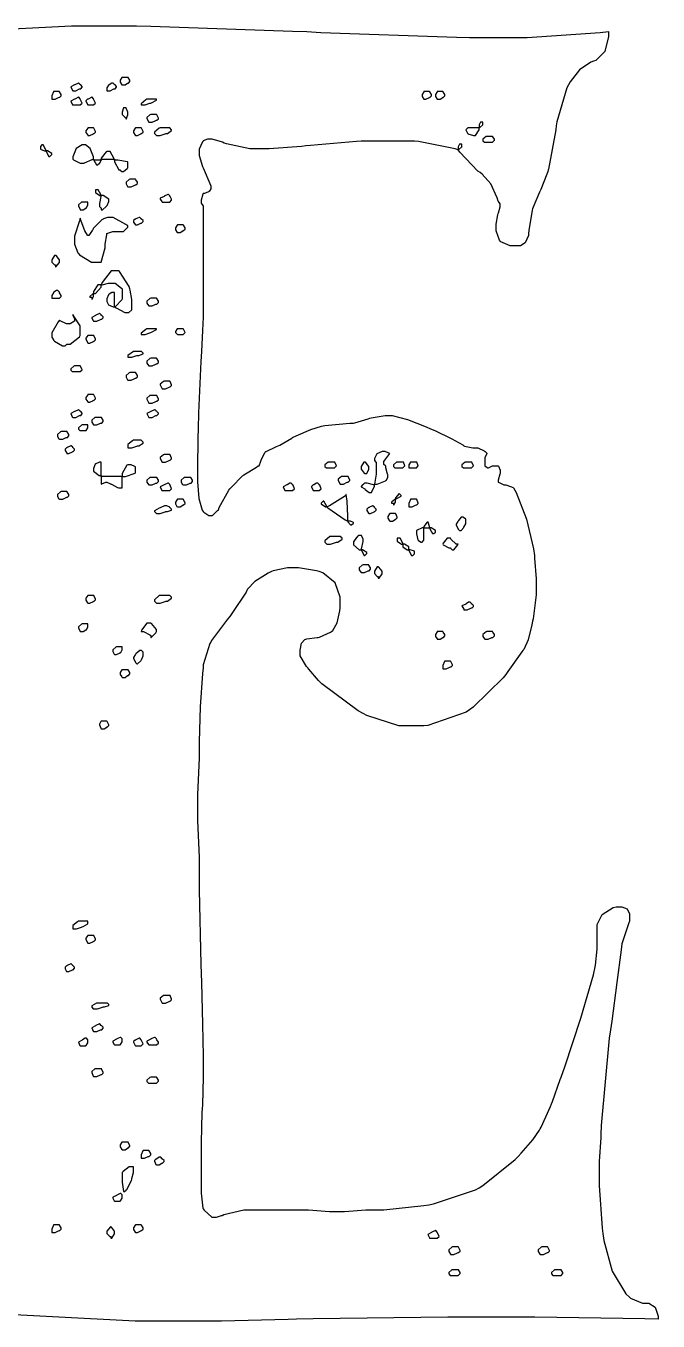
# Model space of a CAD drawing. Extents: x 85 to 277, y 22 to 328.
# Drawn here: x 222.46 to 245.89, y 40.25 to 88.23 of the extents above; entities that cross this region are included whole.
import ezdxf

# ---------------------------------------------------------------- set-up
doc = ezdxf.new("R2010")
doc.units = 0
doc.header["$MEASUREMENT"] = 0

msp = doc.modelspace()

# ---------------------------------------------------------------- linework, layer by layer
at = {"color": 7}
msp.add_lwpolyline([(220.743, 88.054), (224.149, 88.2304), (225.285, 88.2304), (226.554, 88.2304), (227.083, 88.222), (232.34, 88.036), (232.869, 88.0181), (233.389, 87.9919), (238.416, 87.8156), (238.901, 87.8057), (240.029, 87.8057), (241.034, 87.8057), (243.743, 87.9835), (244.052, 88.0181), (244.052, 87.836), (243.914, 87.2864), (243.584, 86.9516), (243.487, 86.9237), (243.389, 86.8895), (242.976, 86.6027), (242.631, 86.1579), (242.571, 86.0418), (242.509, 85.9374), (242.128, 84.6762), (242.112, 84.5263), (242.094, 84.376), (241.828, 82.9289), (241.793, 82.7966), (241.767, 82.7359), (241.538, 82.1711), (241.512, 82.127), (241.485, 82.0745), (241.256, 81.5178), (241.23, 81.4557), (241.22, 81.4035), (241.096, 80.6457), (241.088, 80.5395), (241.078, 80.4609), (240.964, 80.191), (240.792, 80.0806), (240.735, 80.0806), (240.524, 80.0806), (240.4, 80.0806), (240.056, 80.2308), (240.029, 80.2569), (240.003, 80.2929), (239.889, 80.6358), (239.889, 80.7501), (239.889, 80.8824), (239.95, 81.2271), (239.959, 81.2793), (239.968, 81.3072), (240.029, 81.5262), (240.029, 81.5979), (240.029, 81.6335), (239.968, 81.7301), (239.959, 81.7383), (239.923, 81.8624), (239.691, 82.375), (239.368, 82.7444), (239.29, 82.7966), (239.209, 82.8506), (238.538, 83.5561), (238.478, 83.6443), (238.504, 83.6538), (238.618, 83.753), (238.618, 83.7847), (238.618, 83.8549), (238.548, 83.8549), (238.53, 83.8549), (238.478, 83.7501), (238.478, 83.7145), (238.478, 83.6443), (238.362, 83.6799), (237.005, 83.9445), (236.854, 83.9611), (234.88, 83.9611), (234.703, 83.953), (233, 83.8027), (232.833, 83.7847), (232.665, 83.7681), (231.468, 83.6785), (231.069, 83.6785), (230.751, 83.6785), (229.895, 83.8563), (229.799, 83.8909), (229.737, 83.9184), (229.361, 84.0313), (229.235, 84.0313), (229.181, 84.0313), (229.031, 83.9706), (229.023, 83.9611), (228.995, 83.935), (228.883, 83.6634), (228.883, 83.5723), (228.883, 83.4238), (228.995, 83.027), (229.023, 82.973), (229.306, 82.3034), (229.306, 82.2332), (229.306, 82.1986), (229.243, 82.1009), (229.235, 82.091), (229.225, 82.0829), (229.073, 82.0208), (229.023, 82.0208), (229.013, 81.9947), (228.953, 81.7771), (228.953, 81.704), (228.953, 81.6695), (229.013, 81.5717), (229.023, 81.5619), (229.023, 77.6111), (229.023, 77.4457), (229.001, 76.9454), (228.961, 76.1739), (228.953, 75.9876), (228.943, 75.8031), (228.855, 73.8988), (228.847, 73.6946), (228.837, 73.502), (228.812, 72.034), (228.812, 71.5437), (228.812, 71.3384), (228.865, 70.7196), (228.987, 70.2924), (229.023, 70.2388), (229.049, 70.2123), (229.241, 70.0966), (229.306, 70.0966), (229.376, 70.0966), (229.561, 70.2744), (229.588, 70.309), (229.622, 70.3887), (229.975, 71.0325), (230.011, 71.0847), (230.072, 71.1468), (230.478, 71.5617), (230.504, 71.5779), (230.531, 71.5959), (230.998, 71.8866), (231.069, 71.9307), (231.096, 71.9307), (231.166, 72.1085), (231.176, 72.1431), (231.184, 72.179), (231.325, 72.4436), (231.352, 72.4598), (231.36, 72.4697), (231.749, 72.6556), (231.811, 72.6722), (231.871, 72.6997), (232.312, 72.9629), (232.34, 72.989), (232.472, 73.0511), (233.01, 73.2815), (233.407, 73.4053), (233.469, 73.4138), (233.529, 73.4233), (234.465, 73.5101), (234.597, 73.5182), (234.641, 73.5281), (235.143, 73.6783), (235.197, 73.6946), (235.249, 73.7126), (235.766, 73.8008), (235.938, 73.8008), (236.034, 73.7926), (236.604, 73.648), (237.295, 73.3792), (237.455, 73.3076), (237.614, 73.2374), (238.244, 72.9368), (238.646, 72.7082), (238.69, 72.6722), (238.716, 72.6641), (239.014, 72.602), (239.113, 72.602), (239.201, 72.602), (239.438, 72.4877), (239.466, 72.4598), (239.482, 72.4598), (239.536, 72.4076), (239.536, 72.3896), (239.536, 72.3896), (239.474, 72.2588), (239.466, 72.2492), (239.466, 71.9307), (239.474, 71.9226), (239.573, 71.8605), (239.606, 71.8605), (239.748, 71.9307), (239.959, 71.9307), (239.968, 71.9226), (240.029, 71.7709), (240.029, 71.7201), (240.029, 71.6499), (240.02, 71.6234), (239.959, 71.4043), (239.959, 71.3313), (239.968, 71.3232), (240.173, 71.2251), (240.242, 71.2251), (240.276, 71.217), (240.514, 71.1302), (240.524, 71.1207), (240.621, 70.9443), (241.004, 69.9615), (241.264, 68.8538), (241.3, 68.6153), (241.308, 68.5105), (241.37, 67.7429), (241.37, 67.4867), (241.37, 67.1615), (241.256, 66.27), (241.23, 66.1818), (241.202, 66.0411), (241.066, 65.49), (240.911, 65.1316), (240.877, 65.0875), (240.841, 65.0434), (240.312, 64.3117), (240.242, 64.2056), (240.144, 64.0828), (239.033, 62.9888), (238.901, 62.9006), (238.768, 62.8124), (237.357, 62.3108), (237.207, 62.3013), (236.714, 62.3013), (236.273, 62.3013), (235.09, 62.6801), (234.95, 62.7585), (234.774, 62.8565), (233.423, 63.8623), (233.327, 63.959), (233.3, 63.9865), (232.948, 64.3999), (232.904, 64.4521), (232.859, 64.5061), (232.621, 64.8903), (232.621, 65.0173), (232.621, 65.1055), (232.674, 65.3701), (232.797, 65.5024), (232.833, 65.5105), (232.868, 65.5204), (233.248, 65.5726), (233.292, 65.5807), (233.336, 65.5906), (233.741, 65.7669), (233.785, 65.7931), (233.83, 65.829), (233.996, 66.1155), (234.094, 66.5607), (234.104, 66.675), (234.104, 66.8874), (234.104, 67.0648), (233.914, 67.5968), (233.459, 67.9718), (233.327, 68.0159), (233.229, 68.0434), (232.562, 68.1563), (232.34, 68.1563), (232.146, 68.1563), (231.625, 68.0434), (231.563, 68.0159), (231.43, 67.9552), (230.945, 67.6508), (230.673, 67.364), (230.646, 67.3104), (230.619, 67.2578), (230.09, 66.464), (230.011, 66.3582), (229.931, 66.252), (229.592, 65.8153), (229.34, 65.4664), (229.306, 65.4043), (229.27, 65.3521), (229.031, 64.5583), (229.023, 64.4521), (228.995, 64.2415), (228.913, 63.0107), (228.883, 61.7114), (228.883, 61.2771), (228.873, 61.1106), (228.812, 59.7546), (228.812, 59.3027), (228.812, 58.7911), (228.873, 57.4241), (228.883, 57.2562), (228.883, 56.2254), (228.943, 53.4638), (228.953, 53.129), (228.961, 52.7939), (229.001, 51.2547), (229.023, 50.0683), (229.023, 49.6715), (229.023, 49.2841), (228.997, 48.2604), (228.989, 48.1182), (228.979, 47.9778), (228.953, 46.8672), (228.953, 46.4965), (228.953, 45.1915), (228.953, 44.9972), (229.013, 44.4419), (229.023, 44.414), (229.058, 44.3618), (229.348, 44.0972), (229.446, 44.0972), (229.517, 44.0972), (229.701, 44.1593), (229.729, 44.1674), (229.789, 44.2034), (230.537, 44.3798), (230.787, 44.3798), (232.833, 44.3798), (232.93, 44.3713), (233.703, 44.3096), (233.962, 44.3096), (234.261, 44.3096), (235.056, 44.3713), (235.162, 44.3798), (235.718, 44.3798), (237.198, 44.5301), (237.383, 44.5562), (237.568, 44.5918), (239.121, 45.121), (239.254, 45.1915), (239.386, 45.2713), (240.585, 46.24), (240.701, 46.3543), (240.815, 46.4785), (241.238, 46.9731), (241.485, 47.3258), (241.512, 47.3784), (241.547, 47.4405), (241.899, 48.2064), (241.935, 48.2946), (241.97, 48.3828), (242.261, 49.2044), (242.288, 49.2827), (242.429, 49.6715), (243.028, 51.4752), (243.487, 53.0849), (243.557, 53.3756), (243.566, 53.4377), (243.629, 54.0262), (243.629, 54.2216), (243.629, 54.821), (243.629, 54.9451), (243.809, 55.3159), (244.219, 55.572), (244.335, 55.5985), (244.475, 55.5985), (244.541, 55.5985), (244.744, 55.5198), (244.828, 55.3406), (244.828, 55.2799), (244.828, 55.0693), (244.792, 54.9727), (244.554, 54.2657), (244.545, 54.2216), (244.518, 54.011), (244.359, 52.7939), (244.166, 51.3652), (244.122, 51.0466), (244.078, 50.7298), (243.778, 47.5022), (243.769, 47.166), (243.76, 47.0517), (243.699, 46.1589), (243.699, 45.8611), (243.699, 45.2713), (243.812, 43.6922), (243.84, 43.4979), (243.874, 43.2333), (244.189, 42.1047), (244.695, 41.2584), (244.828, 41.1346), (244.828, 41.1346), (244.862, 41.1), (245.313, 40.9222), (245.463, 40.9222), (245.541, 40.9222), (245.78, 40.7681), (245.886, 40.4343), (245.886, 40.3229), (245.392, 40.3324), (241.317, 40.3931), (239.959, 40.3931), (238.089, 40.3931), (233.106, 40.3324), (232.481, 40.3229), (232.172, 40.3144), (229.704, 40.2526), (228.883, 40.2526), (226.501, 40.2526), (220.133, 40.579)], dxfattribs=at)
for points in [[(224.473, 86.0418), (224.473, 86.0598), (224.419, 86.1138), (224.403, 86.1138), (224.403, 86.1138), (224.269, 86.0517), (224.26, 86.0418), (224.12, 85.9716), (224.12, 85.9716), (224.181, 85.8407), (224.19, 85.8312), (224.26, 85.8312), (224.313, 85.8312), (224.445, 85.8933), (224.473, 85.9014), (224.489, 85.9014), (224.543, 85.955), (224.543, 85.9716), (224.543, 85.9896), (224.489, 86.0418), (224.473, 86.0418)], [(225.742, 86.0418), (225.742, 86.0598), (225.688, 86.1138), (225.672, 86.1138), (225.636, 86.1138), (225.539, 86.0517), (225.531, 86.0418), (225.521, 86.0337), (225.461, 85.9345), (225.461, 85.9014), (225.461, 85.8312), (225.531, 85.8312), (225.583, 85.8312), (225.716, 85.8933), (225.742, 85.9014), (225.76, 85.9014), (225.814, 85.955), (225.814, 85.9716), (225.814, 85.9896), (225.76, 86.0418), (225.742, 86.0418)], [(226.237, 86.3244), (226.024, 86.3244), (226.015, 86.3163), (225.954, 86.2171), (225.954, 86.184), (225.954, 86.1494), (226.015, 86.0517), (226.024, 86.0418), (226.095, 86.0418), (226.129, 86.0418), (226.227, 86.1053), (226.237, 86.1138), (226.253, 86.1138), (226.307, 86.1674), (226.307, 86.184), (226.307, 86.2196), (226.245, 86.3163), (226.237, 86.3244)], [(223.697, 85.7952), (223.485, 85.7952), (223.475, 85.7871), (223.415, 85.6354), (223.415, 85.5846), (223.415, 85.5126), (223.485, 85.5126), (223.537, 85.5126), (223.669, 85.5761), (223.697, 85.5846), (223.713, 85.5846), (223.767, 85.6382), (223.767, 85.6548), (223.767, 85.6904), (223.705, 85.7871), (223.697, 85.7952)], [(224.473, 85.5126), (224.473, 85.5306), (224.419, 85.5846), (224.403, 85.5846), (224.403, 85.5846), (224.269, 85.5225), (224.26, 85.5126), (224.12, 85.4424), (224.12, 85.4424), (224.181, 85.3115), (224.19, 85.302), (224.473, 85.302), (224.543, 85.3722), (224.543, 85.3722), (224.481, 85.4964), (224.473, 85.5126)], [(224.966, 85.5126), (224.966, 85.5306), (224.912, 85.5846), (224.896, 85.5846), (224.896, 85.5846), (224.764, 85.5225), (224.755, 85.5126), (224.737, 85.5126), (224.683, 85.4604), (224.683, 85.4424), (224.683, 85.4424), (224.746, 85.3115), (224.755, 85.302), (224.966, 85.302), (225.036, 85.3722), (225.036, 85.3722), (224.975, 85.4964), (224.966, 85.5126)], [(226.942, 85.5126), (226.906, 85.4865), (226.73, 85.3489), (226.73, 85.302), (226.8, 85.302), (226.871, 85.302), (227.055, 85.3641), (227.083, 85.3722), (227.117, 85.3817), (227.295, 85.4812), (227.295, 85.5126), (226.942, 85.5126)], [(237.419, 85.7952), (237.207, 85.7952), (237.198, 85.7871), (237.137, 85.688), (237.137, 85.6548), (237.137, 85.6202), (237.198, 85.5225), (237.207, 85.5126), (237.279, 85.5126), (237.279, 85.5126), (237.41, 85.5761), (237.419, 85.5846), (237.436, 85.5846), (237.49, 85.6382), (237.49, 85.6548), (237.49, 85.6904), (237.428, 85.7871), (237.419, 85.7952)], [(237.913, 85.7952), (237.702, 85.7952), (237.692, 85.7871), (237.632, 85.688), (237.632, 85.6548), (237.632, 85.6202), (237.692, 85.5225), (237.702, 85.5126), (237.772, 85.5126), (237.807, 85.5126), (237.903, 85.5761), (237.913, 85.5846), (237.931, 85.5846), (237.985, 85.6382), (237.985, 85.6548), (237.985, 85.6904), (237.921, 85.7871), (237.913, 85.7952)], [(226.237, 84.9835), (226.237, 85.0374), (226.175, 85.1877), (226.167, 85.1958), (226.095, 85.1958), (226.077, 85.1958), (226.024, 85.0374), (226.024, 84.9835), (226.024, 84.9492), (226.131, 84.8431), (226.167, 84.8431), (226.167, 84.7729), (226.167, 84.7729), (226.237, 84.9313), (226.237, 84.9835)], [(227.013, 84.6667), (227.083, 84.6667), (227.135, 84.6667), (227.268, 84.7288), (227.295, 84.7369), (227.312, 84.7369), (227.365, 84.7908), (227.365, 84.8071), (227.365, 84.8071), (227.303, 84.9408), (227.295, 84.9492), (227.083, 84.9492), (227.055, 84.9408), (226.942, 84.8416), (226.942, 84.8071), (226.942, 84.8071), (226.995, 84.6762), (227.013, 84.6667)], [(224.966, 84.4543), (224.755, 84.4543), (224.746, 84.4462), (224.683, 84.347), (224.683, 84.3139), (224.683, 84.2793), (224.746, 84.183), (224.755, 84.1735), (224.826, 84.1735), (224.826, 84.1735), (224.957, 84.2352), (224.966, 84.2437), (224.983, 84.2437), (225.036, 84.2973), (225.036, 84.3139), (225.036, 84.3139), (224.975, 84.4381), (224.966, 84.4543)], [(226.73, 84.4543), (226.519, 84.4543), (226.509, 84.4462), (226.447, 84.347), (226.447, 84.3139), (226.447, 84.2793), (226.509, 84.183), (226.519, 84.1735), (226.59, 84.1735), (226.59, 84.1735), (226.72, 84.2352), (226.73, 84.2437), (226.746, 84.2437), (226.8, 84.2973), (226.8, 84.3139), (226.8, 84.3139), (226.738, 84.4381), (226.73, 84.4543)], [(227.788, 84.4543), (227.435, 84.4543), (227.4, 84.4462), (227.225, 84.2945), (227.225, 84.2437), (227.295, 84.1735), (227.365, 84.1735), (227.435, 84.1735), (227.62, 84.2352), (227.648, 84.2437), (227.7, 84.2437), (227.858, 84.3499), (227.858, 84.3841), (227.788, 84.4543)], [(239.254, 84.4543), (238.831, 84.4543), (238.76, 84.3841), (238.76, 84.3841), (238.821, 84.2532), (238.831, 84.2437), (238.839, 84.2352), (239.044, 84.1735), (239.113, 84.1735), (239.123, 84.1707), (239.254, 84.3841), (239.254, 84.4543), (239.28, 84.4642), (239.396, 84.5633), (239.396, 84.5965), (239.396, 84.6667), (239.324, 84.6667), (239.306, 84.6667), (239.254, 84.5619), (239.254, 84.5263), (239.254, 84.4543)], [(239.748, 84.1375), (239.536, 84.1375), (239.509, 84.1294), (239.396, 84.0299), (239.396, 83.9971), (239.396, 83.9791), (239.448, 83.9251), (239.466, 83.9251), (239.748, 83.9251), (239.819, 83.9971), (239.819, 84.0327), (239.757, 84.1209), (239.748, 84.1375)], [(223.202, 83.6083), (223.211, 83.5738), (223.31, 83.396), (223.344, 83.396), (223.415, 83.4679), (223.415, 83.5036), (223.255, 83.6083), (223.202, 83.6083), (223.193, 83.6443), (223.093, 83.8207), (223.062, 83.8207), (223.044, 83.8207), (222.992, 83.7667), (222.992, 83.7487), (222.992, 83.6785), (222.992, 83.662), (223.149, 83.6083), (223.202, 83.6083)], [(224.966, 83.2915), (224.957, 83.3797), (224.842, 83.6884), (224.67, 83.8207), (224.613, 83.8207), (224.54, 83.8207), (224.323, 83.6884), (224.198, 83.3797), (224.19, 83.2915), (224.225, 83.2651), (224.463, 83.1494), (224.543, 83.1494), (224.613, 83.1494), (224.622, 83.1592), (224.912, 83.2831), (224.966, 83.2915), (224.975, 83.257), (225.074, 83.0792), (225.108, 83.0792), (225.178, 83.1494), (225.195, 83.1494), (225.249, 83.257), (225.249, 83.2915), (225.742, 83.2915), (225.742, 83.1949), (225.901, 82.9028), (225.954, 82.9028), (225.954, 82.8862), (226.006, 82.8326), (226.024, 82.8326), (226.077, 82.8326), (226.209, 82.9469), (226.237, 82.973), (226.237, 83.1854), (226.227, 83.1949), (225.863, 83.2556), (225.742, 83.2556), (225.732, 83.3092), (225.581, 83.5723), (225.531, 83.5723), (225.461, 83.5723), (225.425, 83.5642), (225.249, 83.3328), (225.249, 83.2556), (224.966, 83.2556), (224.966, 83.2915)], [(226.519, 82.55), (226.307, 82.55), (226.279, 82.5419), (226.167, 82.4424), (226.167, 82.4096), (226.167, 82.375), (226.227, 82.2773), (226.237, 82.2674), (226.307, 82.2674), (226.359, 82.2674), (226.491, 82.3295), (226.519, 82.3376), (226.536, 82.3376), (226.59, 82.3916), (226.59, 82.4096), (226.59, 82.4452), (226.527, 82.5334), (226.519, 82.55)], [(225.249, 81.9506), (225.239, 81.9863), (225.14, 82.1612), (225.108, 82.1612), (225.036, 82.1612), (225.036, 82.091), (225.036, 82.0568), (225.195, 81.9506), (225.249, 81.9506), (225.239, 81.9161), (225.178, 81.6515), (225.178, 81.5619), (225.178, 81.5453), (225.231, 81.4917), (225.249, 81.4917), (225.249, 81.4215), (225.301, 81.4215), (225.433, 81.5358), (225.461, 81.5619), (225.469, 81.5717), (225.531, 81.7245), (225.531, 81.7742), (225.531, 81.8183), (225.319, 81.9506), (225.249, 81.9506)], [(224.755, 81.704), (224.543, 81.704), (224.516, 81.6956), (224.403, 81.5964), (224.403, 81.5619), (224.403, 81.5619), (224.463, 81.431), (224.473, 81.4215), (224.543, 81.4215), (224.578, 81.4215), (224.674, 81.4836), (224.683, 81.4917), (224.701, 81.4917), (224.755, 81.5979), (224.755, 81.6321), (224.755, 81.704)], [(227.506, 81.704), (227.788, 81.704), (227.858, 81.7742), (227.858, 81.8099), (227.797, 81.9065), (227.788, 81.9146), (227.788, 81.9326), (227.735, 81.9848), (227.718, 81.9848), (227.718, 81.9848), (227.586, 81.9245), (227.578, 81.9146), (227.435, 81.8444), (227.435, 81.8099), (227.488, 81.7217), (227.506, 81.704)], [(224.473, 81.1029), (224.437, 81.0147), (224.26, 80.4471), (224.26, 80.2569), (224.26, 80.1426), (224.375, 79.8255), (224.403, 79.798), (224.437, 79.7458), (224.886, 79.4812), (225.036, 79.4812), (225.249, 79.4812), (225.389, 80.0104), (225.389, 80.1426), (225.451, 80.487), (225.461, 80.5395), (225.487, 80.549), (225.677, 80.6097), (225.742, 80.6097), (226.024, 80.6097), (226.077, 80.6097), (226.237, 80.7695), (226.237, 80.8221), (226.165, 80.8757), (225.69, 81.1389), (225.531, 81.1389), (225.477, 81.1389), (225.327, 81.0782), (225.319, 81.0687), (225.275, 81.0426), (224.948, 80.724), (224.932, 80.6799), (224.914, 80.6457), (224.794, 80.4693), (224.755, 80.4693), (224.737, 80.4788), (224.639, 80.6415), (224.507, 80.9985), (224.473, 81.1029)], [(226.519, 80.8563), (226.59, 80.8563), (226.59, 80.8563), (226.72, 80.9184), (226.73, 80.9265), (226.746, 80.9265), (226.8, 80.9805), (226.8, 80.9985), (226.8, 81.0161), (226.746, 81.0687), (226.73, 81.0687), (226.73, 81.0867), (226.676, 81.1389), (226.66, 81.1389), (226.66, 81.1389), (226.527, 81.0782), (226.519, 81.0687), (226.501, 81.0687), (226.447, 81.0161), (226.447, 80.9985), (226.447, 80.9639), (226.501, 80.8743), (226.519, 80.8563)], [(228.283, 80.8563), (228.071, 80.8563), (228.061, 80.8482), (228.001, 80.7491), (228.001, 80.7159), (228.001, 80.6813), (228.061, 80.5836), (228.071, 80.5737), (228.141, 80.5737), (228.176, 80.5737), (228.273, 80.6372), (228.283, 80.6457), (228.299, 80.6457), (228.353, 80.6993), (228.353, 80.7159), (228.353, 80.7515), (228.291, 80.8482), (228.283, 80.8563)], [(223.697, 79.5154), (223.697, 79.5694), (223.581, 79.7197), (223.555, 79.7278), (223.519, 79.7278), (223.415, 79.5694), (223.415, 79.5154), (223.415, 79.4812), (223.519, 79.375), (223.555, 79.375), (223.555, 79.3048), (223.561, 79.302), (223.697, 79.4632), (223.697, 79.5154)], [(225.742, 77.8235), (225.804, 77.7889), (226.128, 77.6111), (226.237, 77.6111), (226.271, 77.6111), (226.377, 77.7173), (226.377, 77.7515), (226.377, 77.9639), (226.377, 78.0962), (226.315, 78.4408), (226.307, 78.4931), (226.279, 78.5731), (225.928, 79.1284), (225.884, 79.1626), (225.742, 79.1626), (225.618, 79.1626), (225.283, 78.7217), (225.249, 78.6335), (225.178, 78.6335), (225.124, 78.6335), (224.966, 78.3967), (224.966, 78.3167), (224.939, 78.3086), (224.826, 78.2091), (224.826, 78.1763), (224.896, 78.1763), (224.896, 78.1043), (224.912, 78.1043), (224.966, 78.2119), (224.966, 78.2465), (224.966, 78.3167), (225.036, 78.3167), (225.249, 78.5551), (225.249, 78.6335), (225.283, 78.6433), (225.521, 78.7054), (225.601, 78.7054), (225.742, 78.7054), (225.768, 78.697), (225.997, 78.511), (226.024, 78.4931), (226.024, 78.1043), (226.006, 78.0782), (225.776, 77.8411), (225.742, 77.8235), (225.742, 78.3527), (225.672, 78.3527), (225.636, 78.3527), (225.539, 78.2906), (225.531, 78.2807), (225.521, 78.2726), (225.461, 78.1209), (225.461, 78.0701), (225.461, 78.026), (225.521, 77.8937), (225.687, 77.8235), (225.742, 77.8235)], [(223.697, 78.3527), (223.697, 78.3703), (223.643, 78.4229), (223.625, 78.4229), (223.589, 78.4229), (223.493, 78.3622), (223.485, 78.3527), (223.475, 78.3442), (223.415, 78.2451), (223.415, 78.2105), (223.415, 78.1403), (223.697, 78.1403), (223.767, 78.2105), (223.767, 78.2465), (223.705, 78.3442), (223.697, 78.3527)], [(227.295, 78.1403), (227.083, 78.1403), (227.055, 78.1322), (226.942, 78.0327), (226.942, 77.9999), (226.942, 77.9653), (227.003, 77.8676), (227.013, 77.8577), (227.083, 77.8577), (227.135, 77.8577), (227.268, 77.9198), (227.295, 77.9279), (227.312, 77.9279), (227.365, 77.9819), (227.365, 77.9999), (227.365, 78.0355), (227.303, 78.1322), (227.295, 78.1403)], [(224.19, 77.5409), (224.198, 77.5148), (224.26, 77.3755), (224.26, 77.3285), (224.26, 77.2943), (224.102, 77.1881), (224.05, 77.1881), (223.962, 77.1881), (223.731, 77.3024), (223.697, 77.3285), (223.653, 77.2679), (223.415, 76.8643), (223.415, 76.7292), (223.415, 76.6946), (223.475, 76.5983), (223.485, 76.5888), (223.519, 76.5542), (223.81, 76.3764), (223.908, 76.3764), (223.978, 76.4466), (224.101, 76.4466), (224.437, 76.7126), (224.473, 76.7652), (224.473, 76.9758), (224.473, 77.1179), (224.234, 77.4802), (224.19, 77.5409)], [(224.966, 77.2943), (225.036, 77.2943), (225.089, 77.2943), (225.221, 77.3561), (225.249, 77.3645), (225.265, 77.3645), (225.319, 77.4181), (225.319, 77.4347), (225.319, 77.4527), (225.265, 77.5049), (225.249, 77.5049), (225.249, 77.5229), (225.195, 77.5751), (225.178, 77.5751), (225.178, 77.5751), (225.045, 77.5148), (225.036, 77.5049), (224.896, 77.4347), (224.896, 77.4001), (224.948, 77.312), (224.966, 77.2943)], [(224.966, 76.7652), (224.755, 76.7652), (224.746, 76.7567), (224.683, 76.6576), (224.683, 76.623), (224.683, 76.623), (224.746, 76.4921), (224.755, 76.4826), (224.826, 76.4826), (224.826, 76.4826), (224.957, 76.5447), (224.966, 76.5528), (224.983, 76.5528), (225.036, 76.6064), (225.036, 76.623), (225.036, 76.623), (224.975, 76.7567), (224.966, 76.7652)], [(226.942, 77.0117), (226.906, 76.9856), (226.73, 76.8463), (226.73, 76.7994), (226.8, 76.7994), (226.871, 76.7994), (227.055, 76.8615), (227.083, 76.8696), (227.117, 76.8794), (227.295, 76.9786), (227.295, 77.0117), (226.942, 77.0117)], [(228.283, 77.0117), (228.071, 77.0117), (228.061, 77.0033), (228.001, 76.9041), (228.001, 76.8696), (228.071, 76.7994), (228.283, 76.7994), (228.353, 76.8696), (228.353, 76.8696), (228.291, 76.9952), (228.283, 77.0117)], [(226.73, 76.164), (226.447, 76.164), (226.237, 76.0236), (226.237, 75.9534), (226.307, 75.9534), (226.377, 75.9534), (226.562, 76.0155), (226.59, 76.0236), (226.642, 76.0236), (226.8, 76.0772), (226.8, 76.0938), (226.8, 76.1118), (226.746, 76.164), (226.73, 76.164)], [(227.013, 75.6348), (227.083, 75.6348), (227.135, 75.6348), (227.268, 75.6984), (227.295, 75.7068), (227.312, 75.7068), (227.365, 75.7604), (227.365, 75.777), (227.365, 75.8126), (227.303, 75.9093), (227.295, 75.9174), (227.083, 75.9174), (227.055, 75.9093), (226.942, 75.8102), (226.942, 75.777), (226.942, 75.7424), (226.995, 75.6447), (227.013, 75.6348)], [(224.473, 75.6348), (224.26, 75.6348), (224.233, 75.6267), (224.12, 75.5276), (224.12, 75.4944), (224.12, 75.4779), (224.172, 75.4242), (224.19, 75.4242), (224.473, 75.4242), (224.543, 75.4944), (224.543, 75.4944), (224.481, 75.6267), (224.473, 75.6348)], [(226.237, 75.1057), (226.307, 75.1057), (226.359, 75.1057), (226.491, 75.1692), (226.519, 75.1777), (226.536, 75.1777), (226.59, 75.2313), (226.59, 75.2479), (226.59, 75.2835), (226.527, 75.3801), (226.519, 75.3883), (226.307, 75.3883), (226.279, 75.3801), (226.167, 75.281), (226.167, 75.2479), (226.167, 75.2133), (226.219, 75.1156), (226.237, 75.1057)], [(227.506, 74.7889), (227.578, 74.7889), (227.63, 74.7889), (227.761, 74.851), (227.788, 74.8591), (227.805, 74.8591), (227.858, 74.9131), (227.858, 74.9293), (227.858, 74.9293), (227.797, 75.063), (227.788, 75.0715), (227.578, 75.0715), (227.55, 75.063), (227.435, 74.9639), (227.435, 74.9293), (227.435, 74.9293), (227.488, 74.8069), (227.506, 74.7889)], [(224.966, 74.5765), (224.755, 74.5765), (224.746, 74.5684), (224.683, 74.4693), (224.683, 74.4361), (224.683, 74.4015), (224.746, 74.3052), (224.755, 74.2957), (224.826, 74.2957), (224.826, 74.2957), (224.957, 74.3574), (224.966, 74.3659), (224.983, 74.3659), (225.036, 74.4195), (225.036, 74.4361), (225.036, 74.4361), (224.975, 74.5684), (224.966, 74.5765)], [(227.013, 74.2597), (227.083, 74.2597), (227.135, 74.2597), (227.268, 74.3218), (227.295, 74.3299), (227.312, 74.3299), (227.365, 74.3839), (227.365, 74.4001), (227.365, 74.4001), (227.303, 74.5338), (227.295, 74.5423), (227.083, 74.5423), (227.055, 74.5338), (226.942, 74.4347), (226.942, 74.4001), (226.942, 74.4001), (226.995, 74.2777), (227.013, 74.2597)], [(224.19, 73.7306), (224.26, 73.7306), (224.313, 73.7306), (224.445, 73.7926), (224.473, 73.8008), (224.489, 73.8008), (224.543, 73.8547), (224.543, 73.871), (224.543, 73.889), (224.489, 73.9429), (224.473, 73.9429), (224.473, 73.9606), (224.419, 74.0131), (224.403, 74.0131), (224.403, 74.0131), (224.269, 73.9525), (224.26, 73.9429), (224.12, 73.871), (224.12, 73.871), (224.172, 73.7485), (224.19, 73.7306)], [(227.013, 73.7306), (227.083, 73.7306), (227.135, 73.7306), (227.268, 73.7926), (227.295, 73.8008), (227.312, 73.8008), (227.365, 73.8547), (227.365, 73.871), (227.365, 73.889), (227.312, 73.9429), (227.295, 73.9429), (227.295, 73.9606), (227.241, 74.0131), (227.225, 74.0131), (227.225, 74.0131), (227.091, 73.9525), (227.083, 73.9429), (226.942, 73.871), (226.942, 73.871), (226.995, 73.7485), (227.013, 73.7306)], [(224.755, 73.448), (224.543, 73.448), (224.516, 73.4399), (224.403, 73.3407), (224.403, 73.3076), (224.403, 73.291), (224.455, 73.2374), (224.473, 73.2374), (224.683, 73.2374), (224.692, 73.2469), (224.755, 73.346), (224.755, 73.3778), (224.755, 73.448)], [(225.249, 73.7306), (225.036, 73.7306), (225.01, 73.7224), (224.896, 73.623), (224.896, 73.5902), (224.896, 73.5556), (224.957, 73.4579), (224.966, 73.448), (225.036, 73.448), (225.089, 73.448), (225.221, 73.5101), (225.249, 73.5182), (225.265, 73.5182), (225.319, 73.5722), (225.319, 73.5902), (225.319, 73.6258), (225.257, 73.7224), (225.249, 73.7306)], [(223.697, 72.9188), (223.767, 72.9188), (223.82, 72.9188), (223.952, 72.9809), (223.978, 72.989), (223.996, 72.989), (224.05, 73.043), (224.05, 73.061), (224.05, 73.0966), (223.986, 73.1933), (223.978, 73.2014), (223.767, 73.2014), (223.74, 73.1933), (223.625, 73.0938), (223.625, 73.061), (223.625, 73.0264), (223.679, 72.9287), (223.697, 72.9188)], [(224.19, 72.602), (224.19, 72.62), (224.137, 72.6722), (224.12, 72.6722), (224.12, 72.6722), (223.986, 72.6115), (223.978, 72.602), (223.96, 72.602), (223.908, 72.5495), (223.908, 72.5318), (223.908, 72.4972), (223.968, 72.3995), (223.978, 72.3896), (224.05, 72.3896), (224.05, 72.3896), (224.181, 72.4517), (224.19, 72.4598), (224.207, 72.4598), (224.26, 72.5138), (224.26, 72.5318), (224.26, 72.5495), (224.207, 72.602), (224.19, 72.602)], [(226.237, 72.602), (226.307, 72.602), (226.377, 72.602), (226.562, 72.6641), (226.59, 72.6722), (226.642, 72.6722), (226.8, 72.7784), (226.8, 72.8126), (226.73, 72.8846), (226.447, 72.8846), (226.412, 72.8581), (226.237, 72.7191), (226.237, 72.6722), (226.237, 72.602)], [(235.938, 72.3896), (235.911, 72.3995), (235.771, 72.4598), (235.726, 72.4598), (235.658, 72.4598), (235.456, 72.3815), (235.373, 72.2037), (235.373, 72.1431), (235.373, 72.1265), (235.426, 72.0729), (235.443, 72.0729), (235.443, 71.7543), (235.443, 71.622), (235.381, 71.2611), (235.373, 71.2251), (235.337, 71.235), (235.099, 71.2971), (235.02, 71.2971), (235.002, 71.2971), (234.95, 71.2431), (234.95, 71.2251), (234.932, 71.2251), (234.88, 71.1729), (234.88, 71.1549), (235.02, 71.0847), (235.029, 71.0586), (235.181, 70.9443), (235.233, 70.9443), (235.267, 70.9443), (235.373, 71.1824), (235.373, 71.2611), (235.478, 71.2611), (235.786, 71.3754), (235.796, 71.4015), (235.814, 71.4015), (235.868, 71.5091), (235.868, 71.5437), (235.868, 71.6139), (235.858, 71.6234), (235.796, 71.8552), (235.796, 71.9307), (235.778, 71.9307), (235.726, 71.9847), (235.726, 72.0027), (235.726, 72.1004), (235.902, 72.3456), (235.938, 72.3896)], [(226.024, 71.5437), (226.147, 71.5437), (226.509, 71.658), (226.519, 71.6841), (226.519, 71.8965), (226.491, 71.906), (226.352, 71.9667), (226.307, 71.9667), (226.237, 71.9667), (226.201, 71.9586), (226.024, 71.6485), (226.024, 71.5437), (225.249, 71.5437), (225.249, 72.0729), (225.178, 72.0729), (225.178, 72.0729), (225.045, 72.0122), (225.036, 72.0027), (225.027, 71.9942), (224.966, 71.8414), (224.966, 71.7903), (224.966, 71.7381), (225.177, 71.5779), (225.249, 71.5779), (225.249, 71.2611), (225.275, 71.2706), (225.414, 71.3313), (225.461, 71.3313), (225.461, 71.3313), (225.592, 71.2706), (225.601, 71.2611), (225.627, 71.253), (225.856, 71.1302), (225.884, 71.1207), (226.024, 71.1207), (226.024, 71.5437)], [(227.506, 72.0729), (227.578, 72.0729), (227.63, 72.0729), (227.761, 72.1349), (227.788, 72.1431), (227.805, 72.1431), (227.858, 72.1967), (227.858, 72.2133), (227.858, 72.2133), (227.797, 72.347), (227.788, 72.3554), (227.578, 72.3554), (227.55, 72.347), (227.435, 72.2478), (227.435, 72.2133), (227.435, 72.2133), (227.488, 72.0824), (227.506, 72.0729)], [(233.892, 72.0729), (233.679, 72.0729), (233.653, 72.0644), (233.539, 71.9653), (233.539, 71.9307), (233.539, 71.9145), (233.591, 71.8605), (233.609, 71.8605), (233.892, 71.8605), (233.962, 71.9307), (233.962, 71.9307), (233.908, 72.0644), (233.892, 72.0729)], [(235.162, 71.8605), (235.162, 71.9145), (235.046, 72.0644), (235.02, 72.0729), (234.985, 72.0729), (234.88, 71.9145), (234.88, 71.8605), (234.88, 71.8083), (234.993, 71.6594), (235.02, 71.6499), (235.09, 71.6499), (235.09, 71.6499), (235.162, 71.8083), (235.162, 71.8605)], [(236.431, 72.0729), (236.221, 72.0729), (236.193, 72.0644), (236.079, 71.9653), (236.079, 71.9307), (236.079, 71.9145), (236.131, 71.8605), (236.149, 71.8605), (236.431, 71.8605), (236.502, 71.9307), (236.502, 71.9307), (236.448, 72.0644), (236.431, 72.0729)], [(236.926, 72.0729), (236.714, 72.0729), (236.704, 72.0644), (236.644, 71.9653), (236.644, 71.9307), (236.644, 71.8605), (236.926, 71.8605), (236.996, 71.9307), (236.996, 71.9307), (236.942, 72.0644), (236.926, 72.0729)], [(238.971, 72.0729), (238.76, 72.0729), (238.733, 72.0644), (238.618, 71.9653), (238.618, 71.9307), (238.618, 71.9145), (238.672, 71.8605), (238.69, 71.8605), (238.971, 71.8605), (239.043, 71.9307), (239.043, 71.9307), (238.979, 72.0644), (238.971, 72.0729)], [(227.013, 71.2251), (227.083, 71.2251), (227.135, 71.2251), (227.268, 71.2886), (227.295, 71.2971), (227.312, 71.2971), (227.365, 71.3507), (227.365, 71.3673), (227.365, 71.4029), (227.303, 71.4996), (227.295, 71.5077), (227.083, 71.5077), (227.055, 71.4996), (226.942, 71.4005), (226.942, 71.3673), (226.942, 71.3327), (226.995, 71.2431), (227.013, 71.2251)], [(228.283, 71.2251), (228.353, 71.2251), (228.406, 71.2251), (228.538, 71.2886), (228.564, 71.2971), (228.582, 71.2971), (228.636, 71.3507), (228.636, 71.3673), (228.636, 71.4029), (228.572, 71.4996), (228.564, 71.5077), (228.353, 71.5077), (228.326, 71.4996), (228.211, 71.4005), (228.211, 71.3673), (228.211, 71.3327), (228.265, 71.2431), (228.283, 71.2251)], [(234.385, 71.5437), (234.174, 71.5437), (234.147, 71.5352), (234.032, 71.4361), (234.032, 71.4015), (234.032, 71.4015), (234.094, 71.2706), (234.104, 71.2611), (234.174, 71.2611), (234.226, 71.2611), (234.359, 71.3232), (234.385, 71.3313), (234.403, 71.3313), (234.457, 71.3853), (234.457, 71.4015), (234.457, 71.4015), (234.403, 71.5352), (234.385, 71.5437)], [(227.506, 71.0145), (227.788, 71.0145), (227.858, 71.0847), (227.858, 71.0847), (227.797, 71.217), (227.788, 71.2251), (227.788, 71.2431), (227.735, 71.2971), (227.718, 71.2971), (227.718, 71.2971), (227.586, 71.235), (227.578, 71.2251), (227.435, 71.1549), (227.435, 71.1549), (227.488, 71.024), (227.506, 71.0145)], [(232.34, 71.2251), (232.34, 71.2431), (232.286, 71.2971), (232.268, 71.2971), (232.233, 71.2971), (232.136, 71.235), (232.128, 71.2251), (231.987, 71.1549), (231.987, 71.1549), (232.048, 71.024), (232.058, 71.0145), (232.34, 71.0145), (232.41, 71.0847), (232.41, 71.0847), (232.356, 71.217), (232.34, 71.2251)], [(233.327, 71.2251), (233.327, 71.2431), (233.273, 71.2971), (233.256, 71.2971), (233.221, 71.2971), (233.124, 71.235), (233.116, 71.2251), (233.098, 71.2251), (233.046, 71.1729), (233.046, 71.1549), (233.046, 71.1549), (233.106, 71.024), (233.116, 71.0145), (233.327, 71.0145), (233.398, 71.0847), (233.398, 71.0847), (233.345, 71.217), (233.327, 71.2251)], [(223.697, 70.696), (223.767, 70.696), (223.82, 70.696), (223.952, 70.7595), (223.978, 70.7679), (223.996, 70.7679), (224.05, 70.8215), (224.05, 70.8381), (224.05, 70.8738), (223.986, 70.9704), (223.978, 70.9785), (223.767, 70.9785), (223.74, 70.9704), (223.625, 70.8713), (223.625, 70.8381), (223.625, 70.8036), (223.679, 70.714), (223.697, 70.696)], [(228.071, 70.4152), (228.141, 70.4152), (228.176, 70.4152), (228.273, 70.4769), (228.283, 70.4854), (228.299, 70.4854), (228.353, 70.539), (228.353, 70.5556), (228.353, 70.5556), (228.291, 70.6878), (228.283, 70.696), (228.071, 70.696), (228.061, 70.6878), (228.001, 70.5887), (228.001, 70.5556), (228.001, 70.521), (228.053, 70.4247), (228.071, 70.4152)], [(233.609, 70.4152), (233.6, 70.4508), (233.5, 70.6258), (233.469, 70.6258), (233.398, 70.5556), (233.398, 70.521), (233.555, 70.4152), (233.609, 70.4152), (233.644, 70.3806), (234.287, 69.9396), (234.385, 69.886), (234.393, 69.8595), (234.492, 69.7438), (234.527, 69.7438), (234.597, 69.814), (234.597, 69.832), (234.491, 69.886), (234.457, 69.886), (234.385, 69.886), (234.385, 70.0733), (234.363, 70.6314), (234.326, 70.8723), (234.315, 70.8723), (234.297, 70.8283), (233.706, 70.4508), (233.609, 70.4152)], [(236.149, 70.696), (236.123, 70.6878), (236.008, 70.5887), (236.008, 70.5556), (236.079, 70.5556), (236.079, 70.4854), (236.095, 70.4854), (236.149, 70.5915), (236.149, 70.6258), (236.149, 70.696), (236.183, 70.7058), (236.361, 70.805), (236.361, 70.8381), (236.291, 70.9083), (236.284, 70.9126), (236.149, 70.7513), (236.149, 70.696)], [(236.926, 70.696), (236.714, 70.696), (236.704, 70.6878), (236.644, 70.5362), (236.644, 70.4854), (236.644, 70.4152), (236.714, 70.4152), (236.766, 70.4152), (236.898, 70.4769), (236.926, 70.4854), (236.942, 70.4854), (236.996, 70.539), (236.996, 70.5556), (236.996, 70.5556), (236.942, 70.6878), (236.926, 70.696)], [(227.295, 70.1668), (227.365, 70.1668), (227.435, 70.1668), (227.62, 70.2303), (227.648, 70.2388), (227.7, 70.2388), (227.858, 70.2924), (227.858, 70.309), (227.858, 70.327), (227.805, 70.3792), (227.788, 70.3792), (227.788, 70.3972), (227.682, 70.4494), (227.648, 70.4494), (227.594, 70.4494), (227.462, 70.3887), (227.435, 70.3792), (227.4, 70.3711), (227.225, 70.2716), (227.225, 70.2388), (227.295, 70.1668)], [(235.162, 70.1668), (235.233, 70.1668), (235.233, 70.1668), (235.363, 70.2303), (235.373, 70.2388), (235.39, 70.2388), (235.443, 70.2924), (235.443, 70.309), (235.443, 70.327), (235.39, 70.3792), (235.373, 70.3792), (235.373, 70.3972), (235.319, 70.4494), (235.303, 70.4494), (235.303, 70.4494), (235.17, 70.3887), (235.162, 70.3792), (235.144, 70.3792), (235.09, 70.327), (235.09, 70.309), (235.09, 70.2744), (235.152, 70.1848), (235.162, 70.1668)], [(236.149, 70.1668), (235.938, 70.1668), (235.928, 70.1587), (235.868, 70.0595), (235.868, 70.0264), (235.868, 69.9918), (235.928, 69.8955), (235.938, 69.886), (236.008, 69.886), (236.043, 69.886), (236.139, 69.9477), (236.149, 69.9562), (236.167, 69.9562), (236.221, 70.0098), (236.221, 70.0264), (236.221, 70.0264), (236.167, 70.1587), (236.149, 70.1668)], [(237.419, 69.6376), (237.419, 69.6916), (237.366, 69.85), (237.349, 69.85), (237.322, 69.8419), (237.207, 69.6888), (237.207, 69.6376), (237.137, 69.6376), (236.926, 69.5332), (236.926, 69.4972), (236.926, 69.4186), (236.987, 69.1981), (236.996, 69.1804), (237.005, 69.172), (237.104, 69.1085), (237.137, 69.1085), (237.207, 69.1804), (237.207, 69.6376), (237.419, 69.6376), (237.428, 69.6034), (237.527, 69.427), (237.56, 69.427), (237.578, 69.427), (237.632, 69.4806), (237.632, 69.4972), (237.632, 69.5332), (237.472, 69.6376), (237.419, 69.6376)], [(238.478, 69.886), (238.468, 69.8775), (238.408, 69.7784), (238.408, 69.7438), (238.408, 69.7438), (238.468, 69.6129), (238.478, 69.6034), (238.478, 69.5868), (238.53, 69.5332), (238.548, 69.5332), (238.583, 69.5332), (238.68, 69.6475), (238.69, 69.6736), (238.698, 69.6831), (238.76, 69.7826), (238.76, 69.814), (238.76, 69.9562), (238.75, 69.9657), (238.651, 70.0264), (238.618, 70.0264), (238.583, 70.0264), (238.486, 69.9121), (238.478, 69.886)], [(233.609, 69.0383), (233.679, 69.0383), (233.75, 69.0383), (233.934, 69.1003), (233.962, 69.1085), (234.014, 69.1085), (234.174, 69.2161), (234.174, 69.2506), (234.104, 69.3208), (233.751, 69.3208), (233.715, 69.3127), (233.539, 69.1596), (233.539, 69.1085), (233.609, 69.0383)], [(234.88, 68.8277), (234.888, 68.8633), (234.95, 69.1279), (234.95, 69.2146), (234.95, 69.2146), (234.888, 69.3484), (234.88, 69.3568), (234.81, 69.3568), (234.792, 69.3568), (234.738, 69.3028), (234.738, 69.2848), (234.712, 69.2767), (234.597, 69.125), (234.597, 69.0742), (234.597, 69.0136), (234.808, 68.8277), (234.88, 68.8277), (234.888, 68.7931), (234.987, 68.6153), (235.02, 68.6153), (235.09, 68.6855), (235.09, 68.7215), (234.932, 68.8277), (234.88, 68.8277)], [(236.644, 68.8277), (236.644, 68.8979), (236.644, 68.9335), (236.484, 69.0383), (236.431, 69.0383), (236.422, 69.0742), (236.323, 69.2506), (236.291, 69.2506), (236.221, 69.2506), (236.221, 69.1804), (236.221, 69.1459), (236.378, 69.0383), (236.431, 69.0383), (236.431, 68.9681), (236.431, 68.9335), (236.59, 68.8277), (236.644, 68.8277), (236.652, 68.7931), (236.751, 68.6153), (236.784, 68.6153), (236.801, 68.6153), (236.854, 68.6689), (236.854, 68.6855), (236.854, 68.7557), (236.854, 68.7737), (236.696, 68.8277), (236.644, 68.8277)], [(238.478, 69.0383), (238.406, 69.0383), (238.204, 69.2161), (238.195, 69.2506), (238.125, 69.2506), (238.071, 69.2506), (237.921, 69.0742), (237.913, 69.0383), (237.921, 69.0122), (238.126, 68.8979), (238.195, 68.8979), (238.195, 68.8813), (238.248, 68.8277), (238.265, 68.8277), (238.318, 68.8277), (238.468, 69.004), (238.478, 69.0383)], [(234.88, 67.9799), (234.95, 67.9799), (235.002, 67.9799), (235.135, 68.042), (235.162, 68.0501), (235.179, 68.0501), (235.233, 68.1041), (235.233, 68.1221), (235.233, 68.1577), (235.17, 68.2544), (235.162, 68.2625), (234.95, 68.2625), (234.922, 68.2544), (234.81, 68.1549), (234.81, 68.1221), (234.81, 68.0875), (234.87, 67.9898), (234.88, 67.9799)], [(235.373, 67.9799), (235.373, 67.9457), (235.479, 67.8395), (235.515, 67.8395), (235.515, 67.7693), (235.549, 67.7693), (235.656, 67.9277), (235.656, 67.9799), (235.656, 68.0339), (235.541, 68.1838), (235.515, 68.1923), (235.479, 68.1923), (235.373, 68.0339), (235.373, 67.9799)], [(224.755, 66.8514), (224.826, 66.8514), (224.826, 66.8514), (224.957, 66.9135), (224.966, 66.9216), (224.983, 66.9216), (225.036, 66.9756), (225.036, 66.9918), (225.036, 66.9918), (224.975, 67.1255), (224.966, 67.134), (224.755, 67.134), (224.746, 67.1255), (224.683, 67.0264), (224.683, 66.9918), (224.683, 66.9576), (224.737, 66.8609), (224.755, 66.8514)], [(227.295, 66.8514), (227.365, 66.8514), (227.435, 66.8514), (227.62, 66.9135), (227.648, 66.9216), (227.7, 66.9216), (227.858, 67.0292), (227.858, 67.0638), (227.788, 67.134), (227.435, 67.134), (227.4, 67.1255), (227.225, 66.9727), (227.225, 66.9216), (227.295, 66.8514)], [(238.69, 66.6048), (238.76, 66.6048), (238.813, 66.6048), (238.945, 66.6669), (238.971, 66.675), (238.989, 66.675), (239.043, 66.7286), (239.043, 66.7452), (239.043, 66.7632), (238.989, 66.8154), (238.971, 66.8154), (238.971, 66.8334), (238.917, 66.8874), (238.901, 66.8874), (238.865, 66.8874), (238.768, 66.8253), (238.76, 66.8154), (238.618, 66.7452), (238.618, 66.7452), (238.68, 66.6228), (238.69, 66.6048)], [(224.755, 66.0756), (224.543, 66.0756), (224.516, 66.0672), (224.403, 65.968), (224.403, 65.9335), (224.403, 65.9335), (224.463, 65.8026), (224.473, 65.7931), (224.543, 65.7931), (224.578, 65.7931), (224.674, 65.8551), (224.683, 65.8633), (224.701, 65.8633), (224.755, 65.9709), (224.755, 66.0054), (224.755, 66.0756)], [(227.295, 65.7931), (227.295, 65.8731), (227.117, 66.0936), (227.083, 66.1098), (227.013, 66.1098), (226.941, 66.1098), (226.738, 65.8467), (226.73, 65.7931), (226.818, 65.7931), (227.055, 65.6788), (227.083, 65.6527), (227.083, 65.5807), (227.099, 65.5726), (227.277, 65.749), (227.295, 65.7931)], [(237.913, 65.7931), (237.702, 65.7931), (237.692, 65.7849), (237.632, 65.6855), (237.632, 65.6527), (237.632, 65.6181), (237.692, 65.5204), (237.702, 65.5105), (237.772, 65.5105), (237.807, 65.5105), (237.903, 65.5726), (237.913, 65.5807), (237.931, 65.5807), (237.985, 65.6347), (237.985, 65.6527), (237.985, 65.6883), (237.921, 65.7765), (237.913, 65.7931)], [(239.748, 65.7931), (239.536, 65.7931), (239.509, 65.7849), (239.396, 65.6855), (239.396, 65.6527), (239.396, 65.6181), (239.456, 65.5204), (239.466, 65.5105), (239.536, 65.5105), (239.588, 65.5105), (239.721, 65.5726), (239.748, 65.5807), (239.765, 65.5807), (239.819, 65.6347), (239.819, 65.6527), (239.819, 65.6883), (239.757, 65.7765), (239.748, 65.7931)], [(226.024, 65.2279), (225.814, 65.2279), (225.786, 65.2198), (225.672, 65.1207), (225.672, 65.0875), (225.672, 65.0529), (225.732, 64.9566), (225.742, 64.9471), (225.814, 64.9471), (225.814, 64.9471), (225.945, 65.0088), (225.954, 65.0173), (225.971, 65.0173), (226.024, 65.1235), (226.024, 65.1577), (226.024, 65.2279)], [(226.519, 64.9471), (226.509, 64.9386), (226.447, 64.8395), (226.447, 64.8049), (226.447, 64.8049), (226.509, 64.674), (226.519, 64.6645), (226.519, 64.6479), (226.572, 64.5943), (226.59, 64.5943), (226.59, 64.5943), (226.72, 64.7086), (226.73, 64.7347), (226.738, 64.7442), (226.8, 64.8974), (226.8, 64.9471), (226.8, 65.0173), (226.8, 65.0353), (226.746, 65.0875), (226.73, 65.0875), (226.676, 65.0875), (226.536, 64.9732), (226.519, 64.9471)], [(226.024, 64.0994), (226.095, 64.0994), (226.129, 64.0994), (226.227, 64.1615), (226.237, 64.1696), (226.253, 64.1696), (226.307, 64.2235), (226.307, 64.2415), (226.307, 64.2772), (226.245, 64.3738), (226.237, 64.3819), (226.024, 64.3819), (226.015, 64.3738), (225.954, 64.2744), (225.954, 64.2415), (225.954, 64.207), (226.006, 64.1174), (226.024, 64.0994)], [(237.913, 64.4179), (237.985, 64.4179), (238.037, 64.4179), (238.168, 64.4797), (238.195, 64.4881), (238.212, 64.4881), (238.265, 64.5418), (238.265, 64.5583), (238.265, 64.5583), (238.204, 64.6906), (238.195, 64.6987), (237.985, 64.6987), (237.975, 64.6906), (237.913, 64.5389), (237.913, 64.4881), (237.913, 64.4179)], [(225.249, 62.1951), (225.319, 62.1951), (225.353, 62.1951), (225.451, 62.2572), (225.461, 62.2653), (225.477, 62.2653), (225.531, 62.3189), (225.531, 62.3355), (225.531, 62.3355), (225.469, 62.4692), (225.461, 62.4777), (225.249, 62.4777), (225.239, 62.4692), (225.178, 62.3701), (225.178, 62.3355), (225.178, 62.3355), (225.231, 62.2131), (225.249, 62.1951)], [(224.19, 54.7867), (224.26, 54.7867), (224.331, 54.7867), (224.516, 54.8488), (224.543, 54.8569), (224.578, 54.8665), (224.755, 54.966), (224.755, 54.9973), (224.755, 55.0693), (224.403, 55.0693), (224.367, 55.0429), (224.19, 54.9039), (224.19, 54.8569), (224.19, 54.7867)], [(224.755, 54.2576), (224.826, 54.2576), (224.826, 54.2576), (224.957, 54.3197), (224.966, 54.3278), (224.983, 54.3278), (225.036, 54.3814), (225.036, 54.398), (225.036, 54.398), (224.975, 54.5317), (224.966, 54.5402), (224.755, 54.5402), (224.746, 54.5317), (224.683, 54.4326), (224.683, 54.398), (224.683, 54.398), (224.737, 54.2671), (224.755, 54.2576)], [(223.978, 53.1992), (224.05, 53.1992), (224.05, 53.1992), (224.181, 53.2613), (224.19, 53.2694), (224.207, 53.2694), (224.26, 53.3231), (224.26, 53.3396), (224.26, 53.3576), (224.207, 53.4098), (224.19, 53.4098), (224.19, 53.4278), (224.137, 53.4818), (224.12, 53.4818), (224.12, 53.4818), (223.986, 53.4197), (223.978, 53.4098), (223.96, 53.4098), (223.908, 53.3576), (223.908, 53.3396), (223.908, 53.3054), (223.96, 53.2088), (223.978, 53.1992)], [(227.506, 52.0347), (227.578, 52.0347), (227.63, 52.0347), (227.761, 52.0968), (227.788, 52.1049), (227.805, 52.1049), (227.858, 52.1589), (227.858, 52.1751), (227.858, 52.1751), (227.797, 52.3088), (227.788, 52.3173), (227.578, 52.3173), (227.55, 52.3088), (227.435, 52.2097), (227.435, 52.1751), (227.435, 52.1751), (227.488, 52.0527), (227.506, 52.0347)], [(224.966, 51.8223), (225.036, 51.8223), (225.107, 51.8223), (225.291, 51.8859), (225.319, 51.8943), (225.371, 51.8943), (225.531, 51.9479), (225.531, 51.9645), (225.531, 51.9825), (225.477, 52.0347), (225.461, 52.0347), (225.108, 52.0347), (225.072, 52.0266), (224.896, 51.9271), (224.896, 51.8943), (224.896, 51.8763), (224.948, 51.8223), (224.966, 51.8223)], [(224.966, 50.9764), (225.036, 50.9764), (225.089, 50.9764), (225.221, 51.0385), (225.249, 51.0466), (225.265, 51.0466), (225.319, 51.1006), (225.319, 51.1168), (225.319, 51.1348), (225.265, 51.1888), (225.249, 51.1888), (225.249, 51.2064), (225.195, 51.259), (225.178, 51.259), (225.178, 51.259), (225.045, 51.1983), (225.036, 51.1888), (224.896, 51.1168), (224.896, 51.1168), (224.948, 50.9944), (224.966, 50.9764)], [(224.473, 50.4472), (224.683, 50.4472), (224.692, 50.4567), (224.755, 50.5562), (224.755, 50.5876), (224.755, 50.6596), (224.755, 50.6772), (224.701, 50.7298), (224.683, 50.7298), (224.648, 50.7298), (224.551, 50.6691), (224.543, 50.6596), (224.403, 50.5876), (224.403, 50.5876), (224.455, 50.4652), (224.473, 50.4472)], [(226.024, 50.6938), (226.024, 50.7118), (225.971, 50.764), (225.954, 50.764), (225.954, 50.764), (225.822, 50.7037), (225.814, 50.6938), (225.672, 50.6236), (225.672, 50.589), (225.732, 50.4927), (225.742, 50.4832), (225.954, 50.4832), (225.962, 50.4927), (226.024, 50.5919), (226.024, 50.6236), (226.024, 50.6938)], [(226.519, 50.4472), (226.73, 50.4472), (226.8, 50.5174), (226.8, 50.5174), (226.738, 50.6511), (226.73, 50.6596), (226.73, 50.6772), (226.676, 50.7298), (226.66, 50.7298), (226.66, 50.7298), (226.527, 50.6691), (226.519, 50.6596), (226.501, 50.6596), (226.447, 50.6056), (226.447, 50.5876), (226.447, 50.5876), (226.501, 50.4652), (226.519, 50.4472)], [(227.295, 50.6938), (227.295, 50.7118), (227.241, 50.764), (227.225, 50.764), (227.225, 50.764), (227.091, 50.7037), (227.083, 50.6938), (226.942, 50.6236), (226.942, 50.589), (227.003, 50.4927), (227.013, 50.4832), (227.295, 50.4832), (227.365, 50.5534), (227.365, 50.589), (227.303, 50.6772), (227.295, 50.6938)], [(224.966, 49.3187), (225.036, 49.3187), (225.089, 49.3187), (225.221, 49.3808), (225.249, 49.3889), (225.265, 49.3889), (225.319, 49.4425), (225.319, 49.4591), (225.319, 49.4591), (225.257, 49.5928), (225.249, 49.6013), (225.036, 49.6013), (225.01, 49.5928), (224.896, 49.4937), (224.896, 49.4591), (224.896, 49.4591), (224.948, 49.3282), (224.966, 49.3187)], [(227.013, 49.0721), (227.295, 49.0721), (227.365, 49.1423), (227.365, 49.1779), (227.303, 49.2746), (227.295, 49.2827), (227.083, 49.2827), (227.055, 49.2746), (226.942, 49.1755), (226.942, 49.1423), (226.942, 49.1257), (226.995, 49.0721), (227.013, 49.0721)], [(226.237, 46.8835), (226.024, 46.8835), (226.015, 46.8753), (225.954, 46.7762), (225.954, 46.7431), (225.954, 46.7085), (226.015, 46.6122), (226.024, 46.6027), (226.095, 46.6027), (226.129, 46.6027), (226.227, 46.6644), (226.237, 46.6729), (226.253, 46.6729), (226.307, 46.7265), (226.307, 46.7431), (226.307, 46.7431), (226.245, 46.8753), (226.237, 46.8835)], [(226.73, 46.2841), (226.8, 46.2841), (226.853, 46.2841), (226.985, 46.3462), (227.013, 46.3543), (227.029, 46.3543), (227.083, 46.4083), (227.083, 46.4263), (227.083, 46.4619), (227.021, 46.5586), (227.013, 46.5667), (226.8, 46.5667), (226.791, 46.5586), (226.73, 46.4054), (226.73, 46.3543), (226.73, 46.2841)], [(227.295, 46.0375), (227.365, 46.0375), (227.4, 46.0375), (227.496, 46.0996), (227.506, 46.1077), (227.524, 46.1077), (227.578, 46.1617), (227.578, 46.1779), (227.578, 46.1959), (227.524, 46.2499), (227.506, 46.2499), (227.506, 46.2675), (227.452, 46.3201), (227.435, 46.3201), (227.4, 46.3201), (227.303, 46.2594), (227.295, 46.2499), (227.277, 46.2499), (227.225, 46.1959), (227.225, 46.1779), (227.225, 46.1779), (227.277, 46.0555), (227.295, 46.0375)], [(226.024, 45.5083), (226.024, 45.394), (226.077, 45.0494), (226.095, 45.0494), (226.113, 45.0494), (226.167, 45.1033), (226.167, 45.1196), (226.193, 45.1295), (226.368, 45.4561), (226.377, 45.5083), (226.386, 45.5359), (226.447, 45.7535), (226.447, 45.8251), (226.447, 45.9673), (226.377, 45.9673), (226.289, 45.9673), (226.059, 45.7909), (226.024, 45.7549), (226.024, 45.5083)], [(225.742, 44.6966), (225.954, 44.6966), (225.962, 44.7065), (226.024, 44.8056), (226.024, 44.8388), (226.024, 44.909), (226.024, 44.927), (225.971, 44.9792), (225.954, 44.9792), (225.954, 44.9792), (225.822, 44.9185), (225.814, 44.909), (225.672, 44.8388), (225.672, 44.8042), (225.724, 44.7065), (225.742, 44.6966)], [(223.415, 43.5321), (223.485, 43.5321), (223.537, 43.5321), (223.669, 43.5956), (223.697, 43.604), (223.713, 43.604), (223.767, 43.6577), (223.767, 43.6742), (223.767, 43.7099), (223.705, 43.8065), (223.697, 43.8146), (223.485, 43.8146), (223.475, 43.8065), (223.415, 43.6548), (223.415, 43.604), (223.415, 43.5321)], [(225.461, 43.5321), (225.461, 43.4979), (225.565, 43.3917), (225.601, 43.3917), (225.601, 43.3215), (225.636, 43.3215), (225.742, 43.4799), (225.742, 43.5321), (225.742, 43.586), (225.627, 43.7363), (225.601, 43.7444), (225.586, 43.7501), (225.461, 43.5875), (225.461, 43.5321)], [(226.519, 43.5321), (226.59, 43.5321), (226.59, 43.5321), (226.72, 43.5956), (226.73, 43.604), (226.746, 43.604), (226.8, 43.6577), (226.8, 43.6742), (226.8, 43.7099), (226.738, 43.8065), (226.73, 43.8146), (226.519, 43.8146), (226.509, 43.8065), (226.447, 43.7074), (226.447, 43.6742), (226.447, 43.6397), (226.501, 43.5501), (226.519, 43.5321)], [(237.419, 43.3215), (237.702, 43.3215), (237.772, 43.3917), (237.772, 43.3917), (237.71, 43.524), (237.702, 43.5321), (237.702, 43.5501), (237.648, 43.604), (237.632, 43.604), (237.632, 43.604), (237.498, 43.542), (237.49, 43.5321), (237.349, 43.4619), (237.349, 43.4619), (237.41, 43.331), (237.419, 43.3215)], [(238.195, 42.7221), (238.265, 42.7221), (238.318, 42.7221), (238.45, 42.7838), (238.478, 42.7923), (238.494, 42.7923), (238.548, 42.8459), (238.548, 42.8625), (238.548, 42.8625), (238.486, 42.9948), (238.478, 43.0029), (238.265, 43.0029), (238.239, 42.9948), (238.125, 42.8957), (238.125, 42.8625), (238.125, 42.8279), (238.186, 42.7316), (238.195, 42.7221)], [(241.512, 42.7221), (241.583, 42.7221), (241.635, 42.7221), (241.767, 42.7838), (241.793, 42.7923), (241.811, 42.7923), (241.865, 42.8459), (241.865, 42.8625), (241.865, 42.8625), (241.802, 42.9948), (241.793, 43.0029), (241.583, 43.0029), (241.555, 42.9948), (241.44, 42.8957), (241.44, 42.8625), (241.44, 42.8279), (241.502, 42.7316), (241.512, 42.7221)], [(238.195, 41.9446), (238.478, 41.9446), (238.548, 42.0165), (238.548, 42.0522), (238.486, 42.1488), (238.478, 42.1569), (238.265, 42.1569), (238.239, 42.1488), (238.125, 42.0493), (238.125, 42.0165), (238.125, 41.9985), (238.177, 41.9446), (238.195, 41.9446)], [(242.006, 41.9446), (242.288, 41.9446), (242.358, 42.0165), (242.358, 42.0522), (242.296, 42.1488), (242.288, 42.1569), (242.076, 42.1569), (242.048, 42.1488), (241.935, 42.0493), (241.935, 42.0165), (241.935, 41.9985), (241.988, 41.9446), (242.006, 41.9446)]]:
    msp.add_lwpolyline(points, close=True, dxfattribs=at)

doc.saveas('drawing.dxf')
